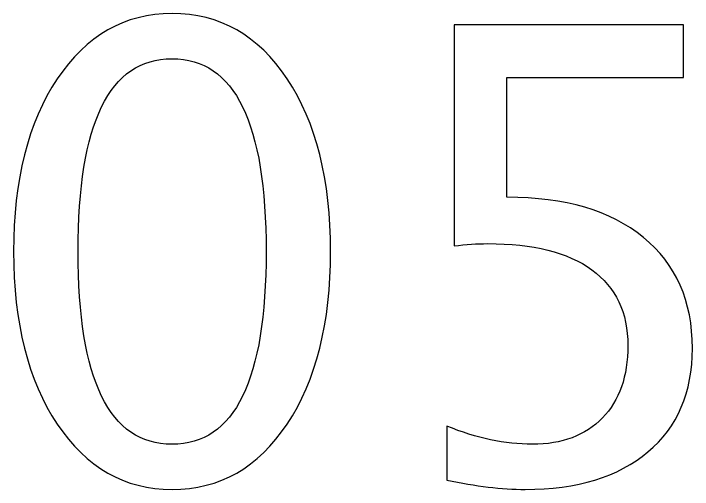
# Model space of a CAD drawing. Header units: centimetres. Extents: x -143 to 63, y -92 to 73.
# Drawn here: x -21.216 to -19.84, y 52.641 to 53.605 of the extents above; entities that cross this region are included whole.
import ezdxf

# ---------------------------------------------------------------- set-up
doc = ezdxf.new("R2010")
doc.units = ezdxf.units.CM
doc.header["$MEASUREMENT"] = 0
doc.layers.add('Layer 1', color=7, linetype='Continuous')

msp = doc.modelspace()

# ---------------------------------------------------------------- linework, layer by layer
at = {"layer": 'Layer 1'}
for points, knots in [([(-20.89435, 52.64131), (-20.99066, 52.64131), (-21.06834, 52.68555), (-21.12718, 52.77381), (-21.12718, 52.77381), (-21.18624, 52.86208), (-21.21566, 52.9785), (-21.21566, 53.12328), (-21.21566, 53.12328), (-21.21566, 53.26806), (-21.18624, 53.38447), (-21.12718, 53.47274), (-21.12718, 53.47274), (-21.06834, 53.561), (-20.99066, 53.60524), (-20.89435, 53.60524), (-20.89435, 53.60524), (-20.79762, 53.60524), (-20.71994, 53.56121), (-20.66109, 53.47316), (-20.66109, 53.47316), (-20.60246, 53.38511), (-20.57304, 53.26848), (-20.57304, 53.12328), (-20.57304, 53.12328), (-20.57304, 52.9785), (-20.60246, 52.86208), (-20.66109, 52.77381), (-20.66109, 52.77381), (-20.71994, 52.68555), (-20.79762, 52.64131), (-20.89435, 52.64131)], [0, 0, 0, 0, 0.1111111, 0.1111111, 0.1111111, 0.1111111, 0.2222222, 0.2222222, 0.2222222, 0.2222222, 0.3333333, 0.3333333, 0.3333333, 0.3333333, 0.4444444, 0.4444444, 0.4444444, 0.4444444, 0.5555556, 0.5555556, 0.5555556, 0.5555556, 0.6666667, 0.6666667, 0.6666667, 0.6666667, 0.7777778, 0.7777778, 0.7777778, 0.7777778, 1, 1, 1, 1]), ([(-20.33767, 52.66036), (-20.33767, 52.66036), (-20.33767, 52.76958), (-20.33767, 52.76958), (-20.33767, 52.76958), (-20.27692, 52.74503), (-20.21935, 52.73275), (-20.16431, 52.73275), (-20.16431, 52.73275), (-20.1042, 52.73275), (-20.05679, 52.75053), (-20.02229, 52.78609), (-20.02229, 52.78609), (-19.98778, 52.82165), (-19.97064, 52.87055), (-19.97064, 52.93278), (-19.97064, 52.93278), (-19.97064, 52.99966), (-19.99498, 53.05089), (-20.04366, 53.08623), (-20.04366, 53.08623), (-20.09235, 53.12158), (-20.16283, 53.13915), (-20.25491, 53.13915), (-20.25491, 53.13915), (-20.27629, 53.13915), (-20.29893, 53.13767), (-20.32243, 53.13471), (-20.32243, 53.13471), (-20.32243, 53.13471), (-20.32243, 53.58238), (-20.32243, 53.58238), (-20.32243, 53.58238), (-20.32243, 53.58238), (-19.85761, 53.58238), (-19.85761, 53.58238), (-19.85761, 53.58238), (-19.85761, 53.58238), (-19.85761, 53.4757), (-19.85761, 53.4757), (-19.85761, 53.4757), (-19.85761, 53.4757), (-20.21575, 53.4757), (-20.21575, 53.4757), (-20.21575, 53.4757), (-20.21575, 53.4757), (-20.21575, 53.23313), (-20.21575, 53.23313), (-20.21575, 53.23313), (-20.09764, 53.23313), (-20.00556, 53.20604), (-19.93931, 53.15185), (-19.93931, 53.15185), (-19.87306, 53.09788), (-19.83983, 53.02295), (-19.83983, 52.92706), (-19.83983, 52.92706), (-19.83983, 52.83774), (-19.86989, 52.76789), (-19.93, 52.7173), (-19.93, 52.7173), (-19.99011, 52.66671), (-20.07309, 52.64131), (-20.17892, 52.64131), (-20.17892, 52.64131), (-20.22612, 52.64131), (-20.27904, 52.64766), (-20.33767, 52.66036)], [0, 0, 0, 0, 0.0555556, 0.0555556, 0.0555556, 0.0555556, 0.1111111, 0.1111111, 0.1111111, 0.1111111, 0.1666667, 0.1666667, 0.1666667, 0.1666667, 0.2222222, 0.2222222, 0.2222222, 0.2222222, 0.2777778, 0.2777778, 0.2777778, 0.2777778, 0.3333333, 0.3333333, 0.3333333, 0.3333333, 0.3888889, 0.3888889, 0.3888889, 0.3888889, 0.4444444, 0.4444444, 0.4444444, 0.4444444, 0.5, 0.5, 0.5, 0.5, 0.5555556, 0.5555556, 0.5555556, 0.5555556, 0.6111111, 0.6111111, 0.6111111, 0.6111111, 0.6666667, 0.6666667, 0.6666667, 0.6666667, 0.7222222, 0.7222222, 0.7222222, 0.7222222, 0.7777778, 0.7777778, 0.7777778, 0.7777778, 0.8333333, 0.8333333, 0.8333333, 0.8333333, 0.8888889, 0.8888889, 0.8888889, 0.8888889, 1, 1, 1, 1]), ([(-20.89456, 52.73275), (-20.76735, 52.73275), (-20.70385, 52.86293), (-20.70385, 53.12328), (-20.70385, 53.12328), (-20.70385, 53.38363), (-20.76735, 53.5138), (-20.89456, 53.5138), (-20.89456, 53.5138), (-21.02135, 53.5138), (-21.08485, 53.38363), (-21.08485, 53.12328), (-21.08485, 53.12328), (-21.08485, 52.86293), (-21.02135, 52.73275), (-20.89456, 52.73275)], [0, 0, 0, 0, 0.2, 0.2, 0.2, 0.2, 0.4, 0.4, 0.4, 0.4, 0.6, 0.6, 0.6, 0.6, 1, 1, 1, 1])]:
    msp.add_open_spline(points, degree=3, knots=knots, dxfattribs=at)

doc.saveas('drawing.dxf')
